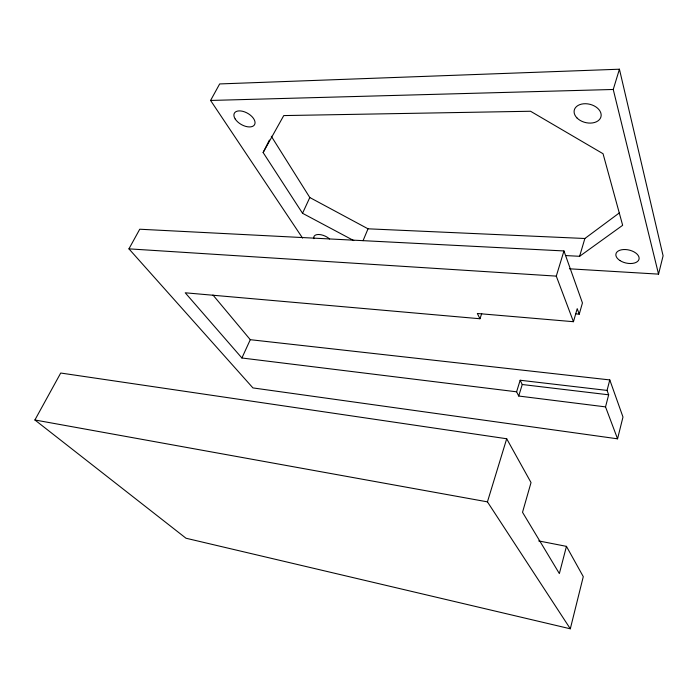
<?xml version="1.0" encoding="UTF-8"?>
<svg xmlns="http://www.w3.org/2000/svg" width="698" height="698" viewBox="0 0 698 698"><rect width="100%" height="100%" fill="white"/><g stroke="black" fill="none" stroke-linecap="round" stroke-linejoin="round"><path stroke-width="1.05" d="M575.99 313.908L579.227 314.17L582.446 302.949L563.958 250.948L139.74 229.223L128.938 248.854L252.929 387.914L617.556 438.824L622.982 417.029L609.79 379.921L250.285 339.69L212.96 295.018M566.453 546.36L559.36 573.582L522.523 512.288L531.03 482.571L506.696 438.754L60.717 373.029L34.9 419.978L186.008 538.237L570.31 628.793L583.284 576.653L566.453 546.36L538.682 540.924M569.402 268.8L658.546 274.131L663.1 255.808L619.431 69.207L219.661 83.935L210.587 100.451L302.557 238.062M617.556 438.824L605.532 406.89L608.665 394.806L607.059 390.418L609.79 379.921M605.532 406.89L518.719 396.028L516.599 391.805L241.901 357.995L185.223 292.794L479.971 318.75L477.327 313.489L573.451 321.699L577.211 308.647L579.227 314.17M565.493 255.555L579.61 256.306L584.872 238.498L619.231 212.995M570.31 628.793L487.44 501.862L506.696 438.754M573.451 321.699L556.28 276.12L563.958 250.948M658.546 274.131L613.245 89.475L619.431 69.207M518.719 396.028L522.235 384.511L520.158 380.244L607.059 390.418M516.599 391.805L520.158 380.244M479.971 318.75L481.716 313.611M363.047 240.688L368.029 228.813L584.872 238.498M241.901 357.995L250.285 339.69M353.79 240.601L302.539 213.283L309.807 197.525L271.295 136.241M302.539 213.283L263.129 152.53L269.376 140.08M263.129 152.53L283.754 115.58L530.55 111.252L603.046 153.726L622.66 225.306L579.61 256.306M210.587 100.451L613.245 89.475M128.938 248.854L556.28 276.12M522.235 384.511L608.665 394.806M34.9 419.978L487.44 501.862M309.807 197.525L368.029 228.813M313.882 238.646A9.92 4.982 24.3 0 1 318.698 234.493A9.92 4.982 24.3 0 1 329.587 238.96M235.2 118.992A11.622 6.448 29.7 0 0 253.522 125.832A11.622 6.448 29.7 0 0 244.693 111.916A11.622 6.448 29.7 0 0 235.2 118.992M619.946 260.546A11.84 6.666 12.7 0 0 638.949 259.464A11.84 6.666 12.7 0 0 623.584 249.544A11.84 6.666 12.7 0 0 619.946 260.546M576.976 117.945A13.759 9.397 13.8 0 0 600.201 118.564A13.759 9.397 13.8 0 0 585.718 103.723A13.759 9.397 13.8 0 0 576.976 117.945"/></g></svg>
